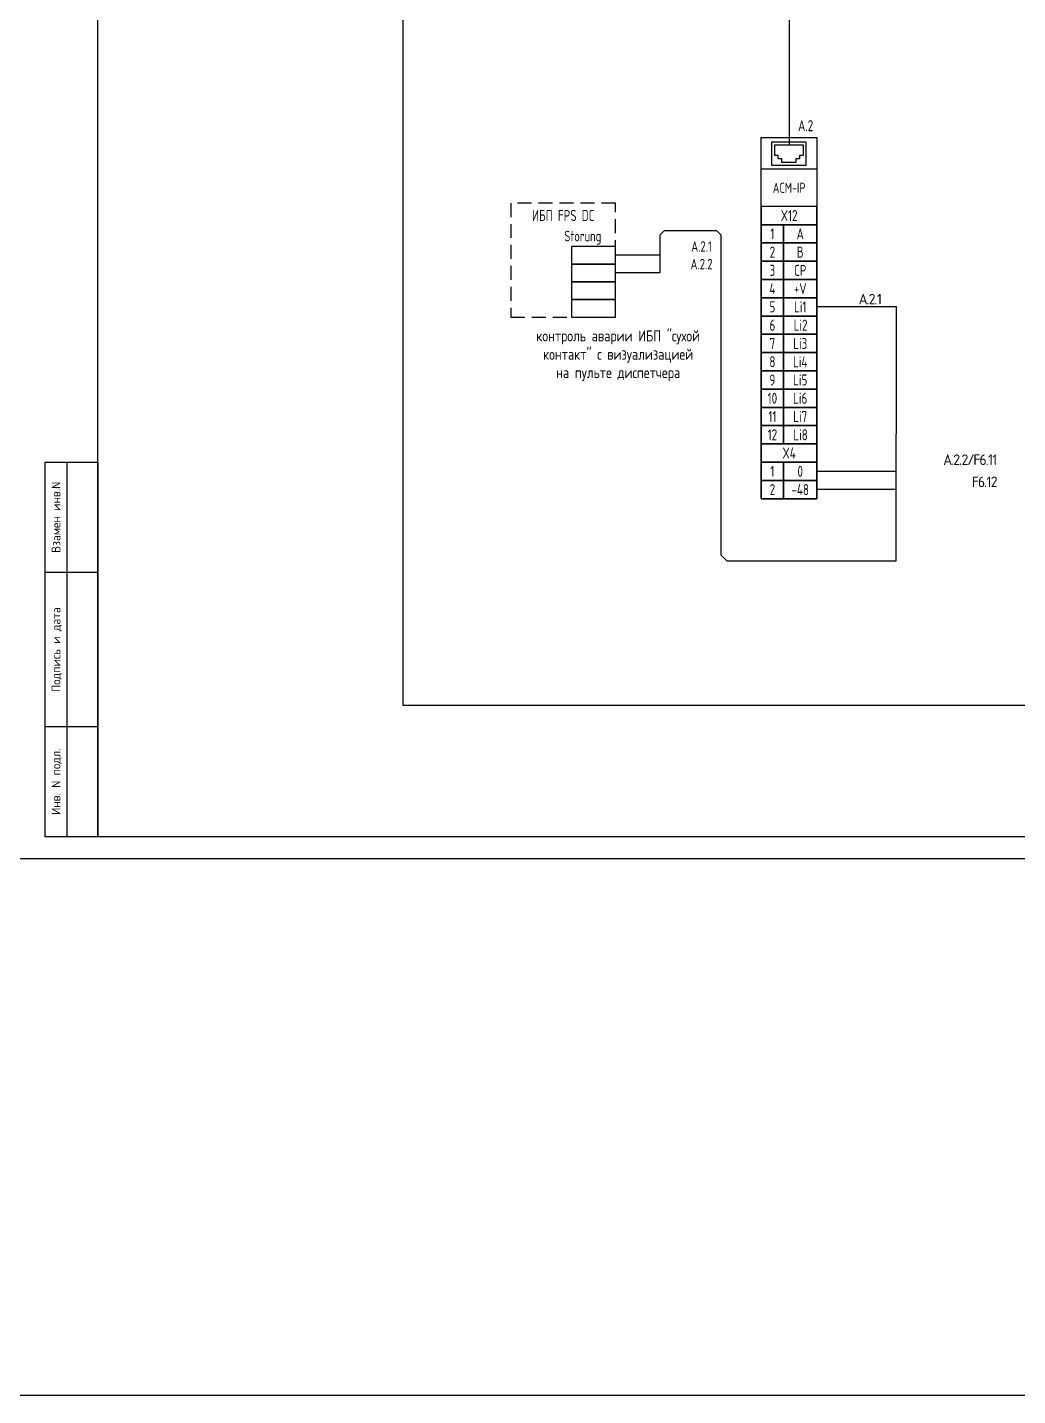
# Model space of a CAD drawing. Header units: millimetres. Extents: x 1414 to 7445, y -6250 to 7681.
# Drawn here: x 2587.7 to 2812.2, y -6249.9 to -5939.6 of the extents above; entities that cross this region are included whole.
import ezdxf
from ezdxf.enums import TextEntityAlignment as Align

# ---------------------------------------------------------------- set-up
doc = ezdxf.new("R2010")
doc.units = ezdxf.units.MM
doc.linetypes.add('невидимая', pattern=[9.525, 6.35, -3.175])
for name, color, linetype in [('FORMAT', 7, 'Continuous'), ('Рамка', 7, 'Continuous'), ('Схемы и шкафы', 7, 'Continuous')]:
    doc.layers.add(name, color=color, linetype=linetype)
doc.styles.add('Rus_ESKD', font='romans.shx', dxfattribs={"width": 0.7, "oblique": 12})
doc.styles.get("Standard").update_dxf_attribs({"font": 'romans.shx', "width": 0.7, "height": 2.5})
doc.styles.add('ГОСТ тип А_2.5', font='', dxfattribs={"height": 2.5})
doc.styles.get('ГОСТ тип А_2.5').set_extended_font_data('GOST type A')

# ---------------------------------------------------------------- blocks, each defined once
blk = doc.blocks.new('Формат А3х3 (гор.)')
blk.add_lwpolyline([(0, 420), (891, 420), (891, 0), (0, 0), (0, 420)])
at = {"lineweight": 30}
for points in [[(20, 415), (886, 415), (886, 5), (20, 5), (20, 415)], [(13, 5), (13, 90)], [(8, 65), (20, 65)], [(8, 30), (20, 30)]]:
    blk.add_lwpolyline(points, dxfattribs=at)
blk.add_lwpolyline([(8, 90), (20, 90), (20, 5), (8, 5)], close=True, dxfattribs=at)
at = {"width": 0.9}
for s, p in [('Взамен инв.N', (11.5, 77.45)), ('Подпись и дата', (11.5, 47.45)), ('Инв. N подл.', (11.5, 17.5))]:
    blk.add_text(s, height=2, rotation=90, dxfattribs=at).set_placement(p, align=Align.CENTER)
blk = doc.blocks.new('*U53')
at = {"layer": 'FORMAT', "color": 7}
blk.add_blockref('Формат А3х3 (гор.)', (0, 0), dxfattribs=at)
blk = doc.blocks.new('*U149')
at = {"color": 0}
for p, q in [((-3.26, -1.69), (3.14, -1.69)), ((-3.26, -4.09), (-3.26, -1.69)), ((3.14, -1.69), (3.14, -4.09)), ((-2.46, -4.09), (-3.26, -4.09)), ((-2.46, -4.89), (-2.46, -4.09)), ((-1.66, -4.89), (-2.46, -4.89)), ((-1.66, -5.69), (-1.66, -4.89)), ((1.54, -5.69), (-1.66, -5.69)), ((1.54, -4.89), (1.54, -5.69)), ((2.34, -4.89), (1.54, -4.89)), ((3.14, -4.09), (2.34, -4.09)), ((2.34, -4.09), (2.34, -4.89))]:
    blk.add_line(p, q, dxfattribs=at)
for points in [[(-6.31, 0), (6.31, 0), (6.31, -81.95), (-6.31, -81.95)], [(-6.31, 0), (6.31, 0), (6.31, -7.22), (-6.31, -7.22)], [(-3.91, -6.37), (-3.91, -0.97), (3.79, -0.97), (3.79, -6.37)], [(6.31, -15.66), (-6.31, -15.66), (-6.31, -19.8), (6.31, -19.8)], [(-1.3, -19.8), (-6.31, -19.8), (-6.31, -23.94), (-1.3, -23.94)], [(6.31, -19.8), (-1.3, -19.8), (-1.3, -23.94), (6.31, -23.94)], [(-1.3, -23.94), (-6.31, -23.94), (-6.31, -28.09), (-1.3, -28.09)], [(6.31, -23.94), (-1.3, -23.94), (-1.3, -28.09), (6.31, -28.09)], [(-1.3, -28.09), (-6.31, -28.09), (-6.31, -32.23), (-1.3, -32.23)], [(6.31, -28.09), (-1.3, -28.09), (-1.3, -32.23), (6.31, -32.23)], [(-1.3, -32.23), (-6.31, -32.23), (-6.31, -36.37), (-1.3, -36.37)], [(6.31, -32.23), (-1.3, -32.23), (-1.3, -36.37), (6.31, -36.37)], [(-1.3, -36.37), (-6.31, -36.37), (-6.31, -40.52), (-1.3, -40.52)], [(6.31, -36.37), (-1.3, -36.37), (-1.3, -40.52), (6.31, -40.52)], [(-1.3, -40.52), (-6.31, -40.52), (-6.31, -44.66), (-1.3, -44.66)], [(6.31, -40.52), (-1.3, -40.52), (-1.3, -44.66), (6.31, -44.66)], [(-1.3, -44.66), (-6.31, -44.66), (-6.31, -48.8), (-1.3, -48.8)], [(6.31, -44.66), (-1.3, -44.66), (-1.3, -48.8), (6.31, -48.8)], [(-1.3, -48.8), (-6.31, -48.8), (-6.31, -52.95), (-1.3, -52.95)], [(6.31, -48.8), (-1.3, -48.8), (-1.3, -52.95), (6.31, -52.95)], [(-1.3, -52.95), (-6.31, -52.95), (-6.31, -57.09), (-1.3, -57.09)], [(6.31, -52.95), (-1.3, -52.95), (-1.3, -57.09), (6.31, -57.09)], [(-1.3, -57.09), (-6.31, -57.09), (-6.31, -61.24), (-1.3, -61.24)], [(6.31, -57.09), (-1.3, -57.09), (-1.3, -61.24), (6.31, -61.24)], [(-1.3, -61.24), (-6.31, -61.24), (-6.31, -65.38), (-1.3, -65.38)], [(6.31, -61.24), (-1.3, -61.24), (-1.3, -65.38), (6.31, -65.38)], [(-1.3, -65.38), (-6.31, -65.38), (-6.31, -69.52), (-1.3, -69.52)], [(6.31, -65.38), (-1.3, -65.38), (-1.3, -69.52), (6.31, -69.52)], [(6.31, -69.52), (-6.31, -69.52), (-6.31, -73.67), (6.31, -73.67)], [(-1.3, -73.67), (-6.31, -73.67), (-6.31, -77.81), (-1.3, -77.81)], [(6.31, -73.67), (-1.3, -73.67), (-1.3, -77.81), (6.31, -77.81)], [(-1.3, -77.81), (-6.31, -77.81), (-6.31, -81.95), (-1.3, -81.95)], [(6.31, -77.81), (-1.3, -77.81), (-1.3, -81.95), (6.31, -81.95)]]:
    blk.add_lwpolyline(points, close=True, dxfattribs=at)
at = {"color": 0, "attachment_point": 5}
for s, insert, char_height, width in [('ACM-IP', (0, -11.44), 2.3, 20.6213), ('X12', (0, -17.73), 2.5, 12.6141), ('1', (-3.8, -21.87), 2.5, 12.6141), ('A', (2.51, -21.87), 2.5, 12.6141), ('2', (-3.8, -26.01), 2.5, 12.6141), ('B', (2.51, -26.01), 2.5, 12.6141), ('3', (-3.8, -30.16), 2.5, 12.6141), ('CP', (2.51, -30.16), 2.5, 12.6141), ('4', (-3.8, -34.3), 2.5, 12.6141), ('+V', (2.51, -34.3), 2.5, 12.6141), ('5', (-3.8, -38.45), 2.5, 12.6141), ('Li1', (2.51, -38.45), 2.5, 12.6141), ('6', (-3.8, -42.59), 2.5, 12.6141), ('Li2', (2.59, -42.59), 2.5, 12.6141), ('7', (-3.8, -46.73), 2.5, 12.6141), ('Li3', (2.51, -46.73), 2.5, 12.6141), ('8', (-3.8, -50.88), 2.5, 12.6141), ('Li4', (2.51, -50.88), 2.5, 12.6141), ('9', (-3.8, -55.02), 2.5, 12.6141), ('Li5', (2.51, -55.02), 2.5, 12.6141), ('10', (-3.8, -59.16), 2.5, 12.6141), ('Li6', (2.51, -59.16), 2.5, 12.6141), ('11', (-3.8, -63.31), 2.5, 12.6141), ('Li7', (2.51, -63.31), 2.5, 12.6141), ('12', (-3.8, -67.45), 2.5, 12.6141), ('Li8', (2.59, -67.45), 2.5, 12.6141), ('X4', (0, -71.59), 2.5, 12.6141), ('1', (-3.8, -75.74), 2.5, 12.6141), ('0', (2.51, -75.74), 2.5, 12.6141), ('2', (-3.8, -79.88), 2.5, 12.6141), ('-48', (2.51, -79.88), 2.5, 12.6141)]:
    blk.add_mtext(s, dxfattribs=dict(at, insert=insert, char_height=char_height, width=width))

msp = doc.modelspace()

# ---------------------------------------------------------------- linework, layer by layer
msp.add_line((2784.7, -6003.02), (2766.7, -6003.02))
at = {"color": 3}
msp.add_lwpolyline([(1413.76, -5598.64), (4893.51, -5598.64), (4893.51, -6249.95), (1413.76, -6249.95)], close=True, dxfattribs=at)
at = {"color": 5, "lineweight": 30}
msp.add_lwpolyline([(2672.78, -5798.74), (2672.79, -6093.35)], dxfattribs=at)
at = {"linetype": 'невидимая', "ltscale": 0.5}
msp.add_lwpolyline([(2721.05, -5979.45), (2697.28, -5979.45), (2697.28, -6005.31), (2721.05, -6005.31)], close=True, dxfattribs=at)
for points in [[(2721.05, -5989.31), (2711.05, -5989.31), (2711.05, -5993.31), (2721.05, -5993.31), (2721.05, -5989.31)], [(2731.05, -5991.31), (2721.05, -5991.31)], [(2721.05, -5993.31), (2711.05, -5993.31), (2711.05, -5997.31), (2721.05, -5997.31), (2721.05, -5993.31)], [(2731.05, -5995.31), (2721.05, -5995.31)], [(2721.05, -5997.31), (2711.05, -5997.31), (2711.05, -6001.31), (2721.05, -6001.31), (2721.05, -5997.31)], [(2721.05, -6001.31), (2711.05, -6001.31), (2711.05, -6005.31), (2721.05, -6005.31), (2721.05, -6001.31)], [(2784.67, -6040.31), (2766.7, -6040.31)], [(2784.66, -6044.45), (2766.79, -6044.45)]]:
    msp.add_lwpolyline(points)
at = {"layer": 'Схемы и шкафы', "color": 0, "lineweight": 30}
msp.add_lwpolyline([(2760.45, -5966.26), (2760.45, -5928.16), (2856.82, -5928.16), (2856.82, -5829.98), (2837.15, -5829.98)], dxfattribs=at)
at = {"layer": 'Схемы и шкафы', "color": 5, "lineweight": 30}
for points in [[(2744.96, -6059.36), (2744.99, -5986.76), (2743.99, -5985.76), (2732.05, -5985.76), (2731.05, -5986.76), (2731.05, -5995.31)], [(2784.65, -6060.71), (2784.7, -6003.02)], [(2744.96, -6059.36), (2746.35, -6060.71)], [(2784.65, -6060.66), (2746.35, -6060.71)], [(2672.79, -6093.35), (3433.65, -6093.35)]]:
    msp.add_lwpolyline(points, dxfattribs=at)

# ---------------------------------------------------------------- block references
at = {"layer": 'Рамка', "color": 7}
msp.add_blockref('*U53', (2583.68, -6128.2), dxfattribs=at)
at = {"layer": 'Схемы и шкафы', "color": 0}
msp.add_blockref('*U149', (2760.39, -5964.57), dxfattribs=at)

# ---------------------------------------------------------------- texts
at = {"color": 0, "char_height": 2.4, "attachment_point": 3, "style": 'Rus_ESKD'}
for s, insert, width in [('{\\Q0;\\W0.9;\\T0.8;А.2.1}', (2781.26, -6000.05), 12.6553), ('{\\Q0;\\W0.9;\\T0.8;А.2.2/F6.11}', (2807.4, -6036.47), 39.235), ('{\\Q0;\\W0.9;\\T0.8;F6.12}', (2807.4, -6041.49), 39.235)]:
    msp.add_mtext(s, dxfattribs=dict(at, insert=insert, width=width))
at = {"insert": (2721.62, -6014.1), "char_height": 2.5, "width": 48.8794, "attachment_point": 5, "style": 'ГОСТ тип А_2.5'}
msp.add_mtext('контроль аварии ИБП "сухой контакт" с визуализацией\\Pна пульте диспетчера', dxfattribs=at)
at = {"layer": 'Схемы и шкафы', "lineweight": 20, "insert": (2764.13, -5961.91), "char_height": 2.5, "width": 14.8421, "attachment_point": 5}
msp.add_mtext('A.2', dxfattribs=at)
at = {"layer": 'Схемы и шкафы', "color": 7, "lineweight": 0, "width": 35.9433, "attachment_point": 5}
for s, insert, char_height in [('ИБП FPS DC', (2709.17, -5982.28), 2.5), ('Storung', (2713.61, -5987.31), 2.4), ('А.2.1', (2740.53, -5989.31), 2.4), ('А.2.2', (2740.53, -5993.31), 2.4)]:
    msp.add_mtext(s, dxfattribs=dict(at, insert=insert, char_height=char_height))

doc.saveas('drawing.dxf')
